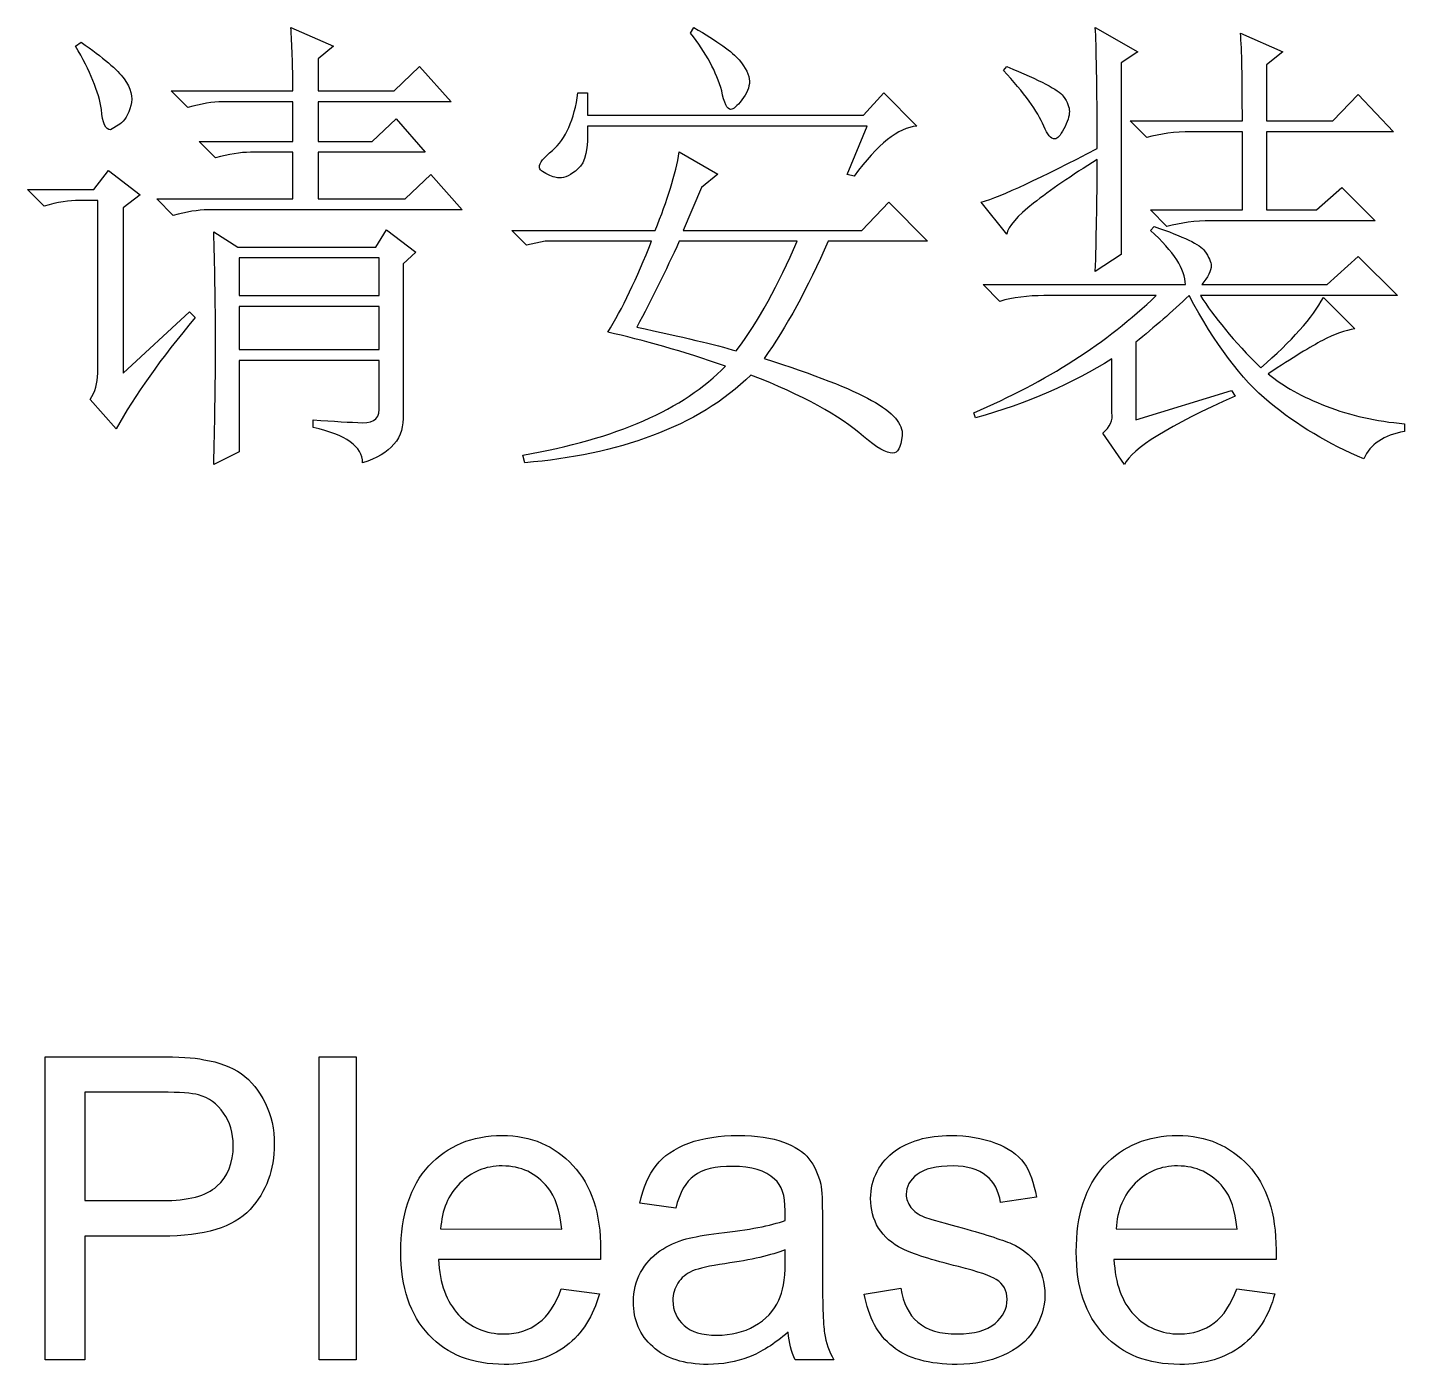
# Model space of a CAD drawing. Extents: x -45 to 645, y -160 to 467.
# Drawn here: x 361.002 to 365.594, y 90.401 to 94.858 of the extents above; entities that cross this region are included whole.
import ezdxf

# ---------------------------------------------------------------- set-up
doc = ezdxf.new("R2010")
doc.units = 0
doc.layers.add('layer 1', color=7, linetype='Continuous')

msp = doc.modelspace()

# ---------------------------------------------------------------- linework, layer by layer
at = {"layer": 'layer 1', "color": 7, "true_color": 0xffffff}
for points, knots in [([(361.4818, 94.6465), (361.4818, 94.6465), (361.5368, 94.5909), (361.5368, 94.5909), (361.5824, 94.6036), (361.6201, 94.61), (361.6531, 94.61), (361.6531, 94.61), (361.8873, 94.61), (361.8873, 94.61), (361.8873, 94.61), (361.8873, 94.4782), (361.8873, 94.4782), (361.8873, 94.4782), (361.5746, 94.4782), (361.5746, 94.4782), (361.5746, 94.4782), (361.6295, 94.4227), (361.6295, 94.4227), (361.6735, 94.4354), (361.7128, 94.4417), (361.7458, 94.4417), (361.7458, 94.4417), (361.8873, 94.4417), (361.8873, 94.4417), (361.8873, 94.4417), (361.8873, 94.2861), (361.8873, 94.2861), (361.8873, 94.2861), (361.4331, 94.2861), (361.4331, 94.2861), (361.4331, 94.2861), (361.4881, 94.2306), (361.4881, 94.2306), (361.5321, 94.2433), (361.5714, 94.2496), (361.6044, 94.2496), (361.6044, 94.2496), (362.4514, 94.2496), (362.4514, 94.2496), (362.4514, 94.2496), (362.3477, 94.3671), (362.3477, 94.3671), (362.3477, 94.3671), (362.2613, 94.2861), (362.2613, 94.2861), (362.2613, 94.2861), (361.9721, 94.2861), (361.9721, 94.2861), (361.9721, 94.2861), (361.9721, 94.4417), (361.9721, 94.4417), (361.9721, 94.4417), (362.3289, 94.4417), (362.3289, 94.4417), (362.3289, 94.4417), (362.2314, 94.5528), (362.2314, 94.5528), (362.2314, 94.5528), (362.1513, 94.4782), (362.1513, 94.4782), (362.1513, 94.4782), (361.9721, 94.4782), (361.9721, 94.4782), (361.9721, 94.4782), (361.9721, 94.61), (361.9721, 94.61), (361.9721, 94.61), (362.4153, 94.61), (362.4153, 94.61), (362.4153, 94.61), (362.31, 94.7275), (362.31, 94.7275), (362.31, 94.7275), (362.2252, 94.6465), (362.2252, 94.6465), (362.2252, 94.6465), (361.9721, 94.6465), (361.9721, 94.6465), (361.9721, 94.6465), (361.9721, 94.7529), (361.9721, 94.7529), (361.9721, 94.7529), (362.0224, 94.7957), (362.0224, 94.7957), (362.0224, 94.7957), (361.881, 94.8576), (361.881, 94.8576), (361.8841, 94.8037), (361.8872, 94.7338), (361.8872, 94.6465), (361.8872, 94.6465), (361.4818, 94.6465), (361.4818, 94.6465)], [0, 0, 0, 0, 0.032258, 0.032258, 0.032258, 0.064516, 0.064516, 0.064516, 0.096774, 0.096774, 0.096774, 0.129032, 0.129032, 0.129032, 0.16129, 0.16129, 0.16129, 0.193548, 0.193548, 0.193548, 0.225806, 0.225806, 0.225806, 0.258065, 0.258065, 0.258065, 0.290323, 0.290323, 0.290323, 0.322581, 0.322581, 0.322581, 0.354839, 0.354839, 0.354839, 0.387097, 0.387097, 0.387097, 0.419355, 0.419355, 0.419355, 0.451613, 0.451613, 0.451613, 0.483871, 0.483871, 0.483871, 0.516129, 0.516129, 0.516129, 0.548387, 0.548387, 0.548387, 0.580645, 0.580645, 0.580645, 0.612903, 0.612903, 0.612903, 0.645161, 0.645161, 0.645161, 0.677419, 0.677419, 0.677419, 0.709677, 0.709677, 0.709677, 0.741935, 0.741935, 0.741935, 0.774194, 0.774194, 0.774194, 0.806452, 0.806452, 0.806452, 0.83871, 0.83871, 0.83871, 0.870968, 0.870968, 0.870968, 0.903226, 0.903226, 0.903226, 0.935484, 0.935484, 0.935484, 0.967742, 0.967742, 0.967742, 1, 1, 1, 1]), ([(363.3175, 94.6465), (363.3254, 94.6052), (363.3363, 94.5846), (363.3473, 94.5846), (363.3568, 94.5846), (363.3678, 94.5957), (363.3851, 94.6163), (363.4008, 94.637), (363.4102, 94.6576), (363.4102, 94.6783), (363.4102, 94.6989), (363.3976, 94.7227), (363.3756, 94.7497), (363.3536, 94.7767), (363.3033, 94.8116), (363.2248, 94.8576), (363.2248, 94.8576), (363.2138, 94.8386), (363.2138, 94.8386), (363.2656, 94.7735), (363.3002, 94.7084), (363.3175, 94.6465)], [0, 0, 0, 0, 0.142857, 0.142857, 0.142857, 0.285714, 0.285714, 0.285714, 0.428571, 0.428571, 0.428571, 0.571429, 0.571429, 0.571429, 0.714286, 0.714286, 0.714286, 0.857143, 0.857143, 0.857143, 1, 1, 1, 1]), ([(364.705, 94.7767), (364.705, 94.7767), (364.5635, 94.8576), (364.5635, 94.8576), (364.5666, 94.8005), (364.5698, 94.6656), (364.5698, 94.4544), (364.3812, 94.356), (364.2523, 94.2957), (364.1832, 94.275), (364.1832, 94.275), (364.268, 94.1687), (364.268, 94.1687), (364.2728, 94.1941), (364.3026, 94.229), (364.3576, 94.2719), (364.4127, 94.3147), (364.4833, 94.3639), (364.5698, 94.4179), (364.5698, 94.2734), (364.5666, 94.148), (364.5635, 94.0448), (364.5635, 94.0448), (364.6499, 94.1004), (364.6499, 94.1004), (364.6499, 94.1004), (364.6499, 94.7402), (364.6499, 94.7402), (364.6499, 94.7402), (364.705, 94.7767), (364.705, 94.7767)], [0, 0, 0, 0, 0.1, 0.1, 0.1, 0.2, 0.2, 0.2, 0.3, 0.3, 0.3, 0.4, 0.4, 0.4, 0.5, 0.5, 0.5, 0.6, 0.6, 0.6, 0.7, 0.7, 0.7, 0.8, 0.8, 0.8, 0.9, 0.9, 0.9, 1, 1, 1, 1]), ([(364.7348, 94.4909), (364.7804, 94.5036), (364.8291, 94.51), (364.8825, 94.51), (364.8825, 94.51), (365.0539, 94.51), (365.0539, 94.51), (365.0539, 94.51), (365.0539, 94.2496), (365.0539, 94.2496), (365.0539, 94.2496), (364.7474, 94.2496), (364.7474, 94.2496), (364.7474, 94.2496), (364.8024, 94.1941), (364.8024, 94.1941), (364.848, 94.2068), (364.8967, 94.2131), (364.9501, 94.2131), (364.9501, 94.2131), (365.497, 94.2131), (365.497, 94.2131), (365.497, 94.2131), (365.3854, 94.3242), (365.3854, 94.3242), (365.3854, 94.3242), (365.3006, 94.2496), (365.3006, 94.2496), (365.3006, 94.2496), (365.134, 94.2496), (365.134, 94.2496), (365.134, 94.2496), (365.134, 94.51), (365.134, 94.51), (365.134, 94.51), (365.5583, 94.51), (365.5583, 94.51), (365.5583, 94.51), (365.4405, 94.6338), (365.4405, 94.6338), (365.4405, 94.6338), (365.3556, 94.5465), (365.3556, 94.5465), (365.3556, 94.5465), (365.134, 94.5465), (365.134, 94.5465), (365.134, 94.5465), (365.134, 94.7338), (365.134, 94.7338), (365.134, 94.7338), (365.189, 94.7767), (365.189, 94.7767), (365.189, 94.7767), (365.0476, 94.8386), (365.0476, 94.8386), (365.0523, 94.7846), (365.0538, 94.6878), (365.0538, 94.5465), (365.0538, 94.5465), (364.6798, 94.5465), (364.6798, 94.5465), (364.6798, 94.5465), (364.7348, 94.4909), (364.7348, 94.4909)], [0, 0, 0, 0, 0.047619, 0.047619, 0.047619, 0.095238, 0.095238, 0.095238, 0.142857, 0.142857, 0.142857, 0.190476, 0.190476, 0.190476, 0.238095, 0.238095, 0.238095, 0.285714, 0.285714, 0.285714, 0.333333, 0.333333, 0.333333, 0.380952, 0.380952, 0.380952, 0.428571, 0.428571, 0.428571, 0.47619, 0.47619, 0.47619, 0.52381, 0.52381, 0.52381, 0.571429, 0.571429, 0.571429, 0.619048, 0.619048, 0.619048, 0.666667, 0.666667, 0.666667, 0.714286, 0.714286, 0.714286, 0.761905, 0.761905, 0.761905, 0.809524, 0.809524, 0.809524, 0.857143, 0.857143, 0.857143, 0.904762, 0.904762, 0.904762, 0.952381, 0.952381, 0.952381, 1, 1, 1, 1]), ([(361.2492, 94.5846), (361.2523, 94.5386), (361.2633, 94.5163), (361.2791, 94.5163), (361.2791, 94.5163), (361.3105, 94.5354), (361.3105, 94.5354), (361.3262, 94.5465), (361.3388, 94.5671), (361.3466, 94.5973), (361.3545, 94.6259), (361.3482, 94.656), (361.3246, 94.6862), (361.3026, 94.7179), (361.2539, 94.7576), (361.1816, 94.8084), (361.1816, 94.8084), (361.1628, 94.7957), (361.1628, 94.7957), (361.2115, 94.7132), (361.2398, 94.6417), (361.2492, 94.5846)], [0, 0, 0, 0, 0.142857, 0.142857, 0.142857, 0.285714, 0.285714, 0.285714, 0.428571, 0.428571, 0.428571, 0.571429, 0.571429, 0.571429, 0.714286, 0.714286, 0.714286, 0.857143, 0.857143, 0.857143, 1, 1, 1, 1]), ([(364.2571, 94.7148), (364.3262, 94.6402), (364.3702, 94.5782), (364.3922, 94.529), (364.4032, 94.5005), (364.4158, 94.4862), (364.4283, 94.4862), (364.4362, 94.4862), (364.4472, 94.4973), (364.4582, 94.5195), (364.4708, 94.5433), (364.4771, 94.5624), (364.4771, 94.5782), (364.4771, 94.5909), (364.4708, 94.6084), (364.4566, 94.629), (364.4409, 94.6497), (364.3796, 94.6814), (364.268, 94.7275), (364.268, 94.7275), (364.2571, 94.7148), (364.2571, 94.7148)], [0, 0, 0, 0, 0.142857, 0.142857, 0.142857, 0.285714, 0.285714, 0.285714, 0.428571, 0.428571, 0.428571, 0.571429, 0.571429, 0.571429, 0.714286, 0.714286, 0.714286, 0.857143, 0.857143, 0.857143, 1, 1, 1, 1]), ([(363.7591, 94.3623), (363.8377, 94.4687), (363.9068, 94.5243), (363.9681, 94.529), (363.9681, 94.529), (363.8581, 94.6402), (363.8581, 94.6402), (363.8581, 94.6402), (363.7906, 94.5655), (363.7906, 94.5655), (363.7906, 94.5655), (362.8696, 94.5655), (362.8696, 94.5655), (362.8696, 94.5655), (362.8696, 94.6402), (362.8696, 94.6402), (362.8696, 94.6402), (362.8382, 94.6402), (362.8382, 94.6402), (362.8256, 94.5497), (362.7973, 94.4862), (362.7533, 94.4481), (362.7235, 94.4243), (362.7093, 94.4052), (362.7093, 94.3925), (362.7093, 94.3846), (362.7187, 94.3766), (362.7376, 94.3671), (362.7549, 94.3592), (362.769, 94.356), (362.7769, 94.356), (362.7941, 94.356), (362.8146, 94.3655), (362.8382, 94.3862), (362.8633, 94.4068), (362.8727, 94.4544), (362.8696, 94.529), (362.8696, 94.529), (363.8031, 94.529), (363.8031, 94.529), (363.8031, 94.529), (363.7355, 94.3671), (363.7355, 94.3671), (363.7355, 94.3671), (363.7591, 94.3623), (363.7591, 94.3623)], [0, 0, 0, 0, 0.066667, 0.066667, 0.066667, 0.133333, 0.133333, 0.133333, 0.2, 0.2, 0.2, 0.266667, 0.266667, 0.266667, 0.333333, 0.333333, 0.333333, 0.4, 0.4, 0.4, 0.466667, 0.466667, 0.466667, 0.533333, 0.533333, 0.533333, 0.6, 0.6, 0.6, 0.666667, 0.666667, 0.666667, 0.733333, 0.733333, 0.733333, 0.8, 0.8, 0.8, 0.866667, 0.866667, 0.866667, 0.933333, 0.933333, 0.933333, 1, 1, 1, 1]), ([(363.0959, 94.1814), (363.0959, 94.1814), (362.6181, 94.1814), (362.6181, 94.1814), (362.6181, 94.1814), (362.6669, 94.1322), (362.6669, 94.1322), (362.6669, 94.1322), (362.7282, 94.1449), (362.7282, 94.1449), (362.7282, 94.1449), (363.0833, 94.1449), (363.0833, 94.1449), (363.0346, 94.021), (362.9859, 93.9194), (362.9372, 93.8416), (363.055, 93.8162), (363.187, 93.7781), (363.3301, 93.7289), (363.1902, 93.5845), (362.9655, 93.486), (362.6543, 93.4321), (362.6543, 93.4321), (362.6606, 93.4067), (362.6606, 93.4067), (362.8162, 93.4194), (362.9576, 93.4495), (363.0865, 93.4972), (363.2153, 93.5448), (363.3253, 93.6115), (363.4149, 93.6988), (363.5878, 93.6321), (363.7119, 93.5638), (363.7905, 93.494), (363.8346, 93.4559), (363.8675, 93.4384), (363.888, 93.4384), (363.9053, 93.4384), (363.9147, 93.4575), (363.9194, 93.4972), (363.9226, 93.5353), (363.8895, 93.5749), (363.8172, 93.6146), (363.7466, 93.6543), (363.6271, 93.7004), (363.4589, 93.7543), (363.5328, 93.8575), (363.6035, 93.9877), (363.6727, 94.1449), (363.6727, 94.1449), (364.0043, 94.1449), (364.0043, 94.1449), (364.0043, 94.1449), (363.8754, 94.275), (363.8754, 94.275), (363.8754, 94.275), (363.7843, 94.1814), (363.7843, 94.1814), (363.7843, 94.1814), (363.1886, 94.1814), (363.1886, 94.1814), (363.1886, 94.1814), (363.2499, 94.3242), (363.2499, 94.3242), (363.2499, 94.3242), (363.3049, 94.3687), (363.3049, 94.3687), (363.3049, 94.3687), (363.176, 94.4433), (363.176, 94.4433), (363.1635, 94.3687), (363.1368, 94.2814), (363.0959, 94.1814)], [0, 0, 0, 0, 0.041667, 0.041667, 0.041667, 0.083333, 0.083333, 0.083333, 0.125, 0.125, 0.125, 0.166667, 0.166667, 0.166667, 0.208333, 0.208333, 0.208333, 0.25, 0.25, 0.25, 0.291667, 0.291667, 0.291667, 0.333333, 0.333333, 0.333333, 0.375, 0.375, 0.375, 0.416667, 0.416667, 0.416667, 0.458333, 0.458333, 0.458333, 0.5, 0.5, 0.5, 0.541667, 0.541667, 0.541667, 0.583333, 0.583333, 0.583333, 0.625, 0.625, 0.625, 0.666667, 0.666667, 0.666667, 0.708333, 0.708333, 0.708333, 0.75, 0.75, 0.75, 0.791667, 0.791667, 0.791667, 0.833333, 0.833333, 0.833333, 0.875, 0.875, 0.875, 0.916667, 0.916667, 0.916667, 0.958333, 0.958333, 0.958333, 1, 1, 1, 1]), ([(361.0575, 94.2623), (361.1031, 94.275), (361.1423, 94.2814), (361.1753, 94.2814), (361.1753, 94.2814), (361.2367, 94.2814), (361.2367, 94.2814), (361.2367, 94.2814), (361.2367, 93.7051), (361.2367, 93.7051), (361.2367, 93.6718), (361.2272, 93.6432), (361.2115, 93.6178), (361.2115, 93.6178), (361.2979, 93.5194), (361.2979, 93.5194), (361.3592, 93.6305), (361.4472, 93.7543), (361.5619, 93.8909), (361.5619, 93.8909), (361.5431, 93.9099), (361.5431, 93.9099), (361.5431, 93.9099), (361.3215, 93.7051), (361.3215, 93.7051), (361.3215, 93.7051), (361.3215, 94.256), (361.3215, 94.256), (361.3215, 94.256), (361.3781, 94.3004), (361.3781, 94.3004), (361.3781, 94.3004), (361.2728, 94.3814), (361.2728, 94.3814), (361.2728, 94.3814), (361.2241, 94.3179), (361.2241, 94.3179), (361.2241, 94.3179), (361.0025, 94.3179), (361.0025, 94.3179), (361.0025, 94.3179), (361.0575, 94.2623), (361.0575, 94.2623)], [0, 0, 0, 0, 0.071429, 0.071429, 0.071429, 0.142857, 0.142857, 0.142857, 0.214286, 0.214286, 0.214286, 0.285714, 0.285714, 0.285714, 0.357143, 0.357143, 0.357143, 0.428571, 0.428571, 0.428571, 0.5, 0.5, 0.5, 0.571429, 0.571429, 0.571429, 0.642857, 0.642857, 0.642857, 0.714286, 0.714286, 0.714286, 0.785714, 0.785714, 0.785714, 0.857143, 0.857143, 0.857143, 0.928571, 0.928571, 0.928571, 1, 1, 1, 1]), ([(361.6295, 93.8035), (361.6295, 93.6591), (361.6264, 93.5241), (361.6232, 93.4003), (361.6232, 93.4003), (361.7081, 93.4432), (361.7081, 93.4432), (361.7081, 93.4432), (361.7081, 93.748), (361.7081, 93.748), (361.7081, 93.748), (362.1749, 93.748), (362.1749, 93.748), (362.1749, 93.748), (362.1749, 93.5988), (362.1749, 93.5988), (362.1796, 93.5575), (362.1607, 93.5384), (362.1198, 93.54), (362.079, 93.5416), (362.024, 93.5448), (361.9548, 93.5495), (361.9548, 93.5495), (361.9549, 93.5241), (361.9549, 93.5241), (362.0648, 93.5003), (362.1198, 93.4606), (362.1198, 93.4067), (362.2142, 93.4352), (362.2597, 93.4892), (362.255, 93.5686), (362.255, 93.5686), (362.255, 94.0702), (362.255, 94.0702), (362.255, 94.0702), (362.2975, 94.1083), (362.2975, 94.1083), (362.2975, 94.1083), (362.2, 94.183), (362.2, 94.183), (362.2, 94.183), (362.1639, 94.1258), (362.1639, 94.1258), (362.1639, 94.1258), (361.7034, 94.1258), (361.7034, 94.1258), (361.7034, 94.1258), (361.6233, 94.1766), (361.6233, 94.1766), (361.6264, 94.0734), (361.6295, 93.948), (361.6295, 93.8035)], [0, 0, 0, 0, 0.058824, 0.058824, 0.058824, 0.117647, 0.117647, 0.117647, 0.176471, 0.176471, 0.176471, 0.235294, 0.235294, 0.235294, 0.294118, 0.294118, 0.294118, 0.352941, 0.352941, 0.352941, 0.411765, 0.411765, 0.411765, 0.470588, 0.470588, 0.470588, 0.529412, 0.529412, 0.529412, 0.588235, 0.588235, 0.588235, 0.647059, 0.647059, 0.647059, 0.705882, 0.705882, 0.705882, 0.764706, 0.764706, 0.764706, 0.823529, 0.823529, 0.823529, 0.882353, 0.882353, 0.882353, 0.941176, 0.941176, 0.941176, 1, 1, 1, 1]), ([(364.1895, 94.0004), (364.1895, 94.0004), (364.2445, 93.9448), (364.2445, 93.9448), (364.2885, 93.9575), (364.3388, 93.9639), (364.3922, 93.9639), (364.3922, 93.9639), (364.7663, 93.9639), (364.7663, 93.9639), (364.6028, 93.8067), (364.4001, 93.6765), (364.158, 93.5734), (364.158, 93.5734), (364.1644, 93.5559), (364.1644, 93.5559), (364.3357, 93.6051), (364.4881, 93.6702), (364.6185, 93.7527), (364.6185, 93.7527), (364.6185, 93.5734), (364.6185, 93.5734), (364.6232, 93.5495), (364.6122, 93.5257), (364.5886, 93.5051), (364.5886, 93.5051), (364.661, 93.4003), (364.661, 93.4003), (364.6861, 93.4543), (364.8087, 93.5305), (365.0302, 93.6289), (365.0302, 93.6289), (365.0177, 93.648), (365.0177, 93.648), (365.0177, 93.648), (364.6987, 93.5495), (364.6987, 93.5495), (364.6987, 93.5495), (364.6987, 93.8083), (364.6987, 93.8083), (364.76, 93.8591), (364.8197, 93.9099), (364.8762, 93.9639), (364.9627, 93.8035), (365.0507, 93.6845), (365.1434, 93.6083), (365.2362, 93.5321), (365.3414, 93.4686), (365.4593, 93.4194), (365.4798, 93.4686), (365.5253, 93.4987), (365.5944, 93.5114), (365.5944, 93.5114), (365.5945, 93.5368), (365.5945, 93.5368), (365.5002, 93.5448), (365.4137, 93.5638), (365.3336, 93.5956), (365.2534, 93.6257), (365.189, 93.6623), (365.1403, 93.7035), (365.222, 93.7575), (365.2833, 93.794), (365.321, 93.8147), (365.3603, 93.8353), (365.3964, 93.848), (365.4294, 93.8528), (365.4294, 93.8528), (365.3242, 93.9575), (365.3242, 93.9575), (365.288, 93.8909), (365.2188, 93.8131), (365.1151, 93.7226), (365.0256, 93.8131), (364.958, 93.894), (364.914, 93.9639), (364.914, 93.9639), (365.5709, 93.9639), (365.5709, 93.9639), (365.5709, 93.9639), (365.4405, 94.0941), (365.4405, 94.0941), (365.4405, 94.0941), (365.3367, 94.0004), (365.3367, 94.0004), (365.3367, 94.0004), (364.9187, 94.0004), (364.9187, 94.0004), (364.9391, 94.0258), (364.9501, 94.0464), (364.9501, 94.0639), (364.9501, 94.075), (364.9422, 94.0925), (364.9281, 94.1131), (364.914, 94.1337), (364.8574, 94.1607), (364.7599, 94.1941), (364.7599, 94.1941), (364.7474, 94.1814), (364.7474, 94.1814), (364.826, 94.1099), (364.8637, 94.0512), (364.8637, 94.0004), (364.8637, 94.0004), (364.1895, 94.0004), (364.1895, 94.0004)], [0, 0, 0, 0, 0.028571, 0.028571, 0.028571, 0.057143, 0.057143, 0.057143, 0.085714, 0.085714, 0.085714, 0.114286, 0.114286, 0.114286, 0.142857, 0.142857, 0.142857, 0.171429, 0.171429, 0.171429, 0.2, 0.2, 0.2, 0.228571, 0.228571, 0.228571, 0.257143, 0.257143, 0.257143, 0.285714, 0.285714, 0.285714, 0.314286, 0.314286, 0.314286, 0.342857, 0.342857, 0.342857, 0.371429, 0.371429, 0.371429, 0.4, 0.4, 0.4, 0.428571, 0.428571, 0.428571, 0.457143, 0.457143, 0.457143, 0.485714, 0.485714, 0.485714, 0.514286, 0.514286, 0.514286, 0.542857, 0.542857, 0.542857, 0.571429, 0.571429, 0.571429, 0.6, 0.6, 0.6, 0.628571, 0.628571, 0.628571, 0.657143, 0.657143, 0.657143, 0.685714, 0.685714, 0.685714, 0.714286, 0.714286, 0.714286, 0.742857, 0.742857, 0.742857, 0.771429, 0.771429, 0.771429, 0.8, 0.8, 0.8, 0.828571, 0.828571, 0.828571, 0.857143, 0.857143, 0.857143, 0.885714, 0.885714, 0.885714, 0.914286, 0.914286, 0.914286, 0.942857, 0.942857, 0.942857, 0.971429, 0.971429, 0.971429, 1, 1, 1, 1]), ([(363.5689, 94.1449), (363.5077, 94.0004), (363.4401, 93.8782), (363.3662, 93.7797), (363.2971, 93.8004), (363.187, 93.8258), (363.0346, 93.8591), (363.0833, 93.9512), (363.1305, 94.0464), (363.176, 94.1449), (363.176, 94.1449), (363.5689, 94.1449), (363.5689, 94.1449)], [0, 0, 0, 0, 0.25, 0.25, 0.25, 0.5, 0.5, 0.5, 0.75, 0.75, 0.75, 1, 1, 1, 1]), ([(362.1749, 94.0893), (362.1749, 94.0893), (362.1749, 93.9639), (362.1749, 93.9639), (362.1749, 93.9639), (361.7081, 93.9639), (361.7081, 93.9639), (361.7081, 93.9639), (361.7081, 94.0893), (361.7081, 94.0893), (361.7081, 94.0893), (362.1749, 94.0893), (362.1749, 94.0893)], [0, 0, 0, 0, 0.25, 0.25, 0.25, 0.5, 0.5, 0.5, 0.75, 0.75, 0.75, 1, 1, 1, 1]), ([(362.1749, 93.9274), (362.1749, 93.9274), (362.1749, 93.7845), (362.1749, 93.7845), (362.1749, 93.7845), (361.7081, 93.7845), (361.7081, 93.7845), (361.7081, 93.7845), (361.7081, 93.9274), (361.7081, 93.9274), (361.7081, 93.9274), (362.1749, 93.9274), (362.1749, 93.9274)], [0, 0, 0, 0, 0.25, 0.25, 0.25, 0.5, 0.5, 0.5, 0.75, 0.75, 0.75, 1, 1, 1, 1]), ([(361.194, 90.4161), (361.194, 90.4161), (361.194, 90.8282), (361.194, 90.8282), (361.194, 90.8282), (361.4511, 90.8282), (361.4511, 90.8282), (361.5922, 90.8282), (361.6899, 90.8578), (361.7444, 90.9171), (361.7989, 90.9764), (361.8254, 91.0497), (361.8254, 91.1344), (361.8255, 91.1853), (361.8157, 91.2303), (361.7947, 91.2727), (361.7752, 91.3136), (361.7486, 91.346), (361.7151, 91.37), (361.6816, 91.3926), (361.641, 91.4081), (361.5908, 91.4166), (361.5559, 91.4237), (361.5055, 91.4265), (361.4385, 91.4265), (361.4385, 91.4265), (361.0613, 91.4266), (361.0613, 91.4266), (361.0613, 91.4266), (361.0613, 90.4161), (361.0613, 90.4161), (361.0613, 90.4161), (361.194, 90.4161), (361.194, 90.4161)], [0, 0, 0, 0, 0.090909, 0.090909, 0.090909, 0.181818, 0.181818, 0.181818, 0.272727, 0.272727, 0.272727, 0.363636, 0.363636, 0.363636, 0.454545, 0.454545, 0.454545, 0.545455, 0.545455, 0.545455, 0.636364, 0.636364, 0.636364, 0.727273, 0.727273, 0.727273, 0.818182, 0.818182, 0.818182, 0.909091, 0.909091, 0.909091, 1, 1, 1, 1]), ([(362.098, 90.4161), (362.098, 90.4161), (362.098, 91.4266), (362.098, 91.4266), (362.098, 91.4266), (361.9751, 91.4266), (361.9751, 91.4266), (361.9751, 91.4266), (361.9751, 90.4161), (361.9751, 90.4161), (361.9751, 90.4161), (362.098, 90.4161), (362.098, 90.4161)], [0, 0, 0, 0, 0.25, 0.25, 0.25, 0.5, 0.5, 0.5, 0.75, 0.75, 0.75, 1, 1, 1, 1]), ([(361.194, 91.308), (361.194, 91.308), (361.4497, 91.308), (361.4497, 91.308), (361.5098, 91.308), (361.5516, 91.3051), (361.5726, 91.2995), (361.6075, 91.2896), (361.6354, 91.2698), (361.6564, 91.2388), (361.6774, 91.2092), (361.6885, 91.1725), (361.6885, 91.1301), (361.6886, 91.0723), (361.6704, 91.0271), (361.6341, 90.9947), (361.5992, 90.9622), (361.5377, 90.9467), (361.4525, 90.9467), (361.4525, 90.9467), (361.194, 90.9467), (361.194, 90.9467), (361.194, 90.9467), (361.194, 91.308), (361.194, 91.308)], [0, 0, 0, 0, 0.125, 0.125, 0.125, 0.25, 0.25, 0.25, 0.375, 0.375, 0.375, 0.5, 0.5, 0.5, 0.625, 0.625, 0.625, 0.75, 0.75, 0.75, 0.875, 0.875, 0.875, 1, 1, 1, 1]), ([(362.707, 90.5389), (362.6749, 90.5149), (362.6371, 90.5022), (362.5924, 90.5022), (362.531, 90.5022), (362.4807, 90.5234), (362.4402, 90.5657), (362.3997, 90.6095), (362.3773, 90.6701), (362.3731, 90.7505), (362.3731, 90.7505), (362.9138, 90.7506), (362.9138, 90.7506), (362.9138, 90.7647), (362.9137, 90.7759), (362.9137, 90.783), (362.9138, 90.9044), (362.883, 90.9975), (362.8215, 91.0638), (362.7601, 91.1302), (362.6818, 91.164), (362.5855, 91.164), (362.4849, 91.164), (362.4039, 91.1301), (362.341, 91.0624), (362.2782, 90.9948), (362.2474, 90.8987), (362.2474, 90.7759), (362.2474, 90.6574), (362.2781, 90.5657), (362.341, 90.4994), (362.4025, 90.4331), (362.4863, 90.4006), (362.5924, 90.4006), (362.6763, 90.4006), (362.7447, 90.4218), (362.7992, 90.4627), (362.8523, 90.5036), (362.89, 90.5615), (362.9095, 90.6362), (362.9095, 90.6362), (362.7824, 90.6532), (362.7824, 90.6532), (362.7643, 90.6011), (362.7391, 90.5629), (362.707, 90.5389)], [0, 0, 0, 0, 0.066667, 0.066667, 0.066667, 0.133333, 0.133333, 0.133333, 0.2, 0.2, 0.2, 0.266667, 0.266667, 0.266667, 0.333333, 0.333333, 0.333333, 0.4, 0.4, 0.4, 0.466667, 0.466667, 0.466667, 0.533333, 0.533333, 0.533333, 0.6, 0.6, 0.6, 0.666667, 0.666667, 0.666667, 0.733333, 0.733333, 0.733333, 0.8, 0.8, 0.8, 0.866667, 0.866667, 0.866667, 0.933333, 0.933333, 0.933333, 1, 1, 1, 1]), ([(363.5625, 90.4161), (363.5625, 90.4161), (363.691, 90.4161), (363.691, 90.4161), (363.6756, 90.4444), (363.6658, 90.474), (363.6602, 90.505), (363.6561, 90.5347), (363.6533, 90.608), (363.6533, 90.7223), (363.6533, 90.7223), (363.6533, 90.8875), (363.6533, 90.8875), (363.6533, 90.9425), (363.6519, 90.9806), (363.6477, 91.0017), (363.6393, 91.0356), (363.6267, 91.0638), (363.6085, 91.0864), (363.5904, 91.1091), (363.5625, 91.1273), (363.5233, 91.1414), (363.4843, 91.157), (363.4339, 91.164), (363.3725, 91.164), (363.3096, 91.164), (363.2551, 91.1555), (363.2076, 91.1386), (363.1602, 91.1203), (363.1238, 91.0963), (363.0987, 91.0638), (363.0735, 91.0329), (363.0554, 90.9904), (363.0442, 90.9382), (363.0442, 90.9382), (363.1643, 90.9213), (363.1643, 90.9213), (363.1769, 90.9735), (363.1979, 91.0102), (363.2258, 91.0299), (363.2537, 91.0511), (363.2956, 91.061), (363.3543, 91.061), (363.4158, 91.061), (363.4633, 91.0469), (363.494, 91.0187), (363.5178, 90.9989), (363.5289, 90.9636), (363.5289, 90.9128), (363.529, 90.9086), (363.5289, 90.8973), (363.5289, 90.8804), (363.4814, 90.8635), (363.4088, 90.8493), (363.3082, 90.838), (363.2607, 90.8324), (363.2244, 90.8253), (363.1992, 90.8197), (363.1672, 90.8098), (363.1378, 90.7971), (363.1112, 90.7788), (363.0847, 90.7605), (363.0637, 90.7364), (363.047, 90.7068), (363.0316, 90.6786), (363.0232, 90.6447), (363.0232, 90.6094), (363.0232, 90.5488), (363.0442, 90.498), (363.0875, 90.4599), (363.1308, 90.4204), (363.1923, 90.4006), (363.2719, 90.4006), (363.3194, 90.4006), (363.3655, 90.4091), (363.4074, 90.4246), (363.4493, 90.4415), (363.4926, 90.4683), (363.5387, 90.5078), (363.5429, 90.4726), (363.5499, 90.4429), (363.5625, 90.4161)], [0, 0, 0, 0, 0.037037, 0.037037, 0.037037, 0.074074, 0.074074, 0.074074, 0.111111, 0.111111, 0.111111, 0.148148, 0.148148, 0.148148, 0.185185, 0.185185, 0.185185, 0.222222, 0.222222, 0.222222, 0.259259, 0.259259, 0.259259, 0.296296, 0.296296, 0.296296, 0.333333, 0.333333, 0.333333, 0.37037, 0.37037, 0.37037, 0.407407, 0.407407, 0.407407, 0.444444, 0.444444, 0.444444, 0.481481, 0.481481, 0.481481, 0.518519, 0.518519, 0.518519, 0.555556, 0.555556, 0.555556, 0.592593, 0.592593, 0.592593, 0.62963, 0.62963, 0.62963, 0.666667, 0.666667, 0.666667, 0.703704, 0.703704, 0.703704, 0.740741, 0.740741, 0.740741, 0.777778, 0.777778, 0.777778, 0.814815, 0.814815, 0.814815, 0.851852, 0.851852, 0.851852, 0.888889, 0.888889, 0.888889, 0.925926, 0.925926, 0.925926, 0.962963, 0.962963, 0.962963, 1, 1, 1, 1]), ([(363.8881, 90.4599), (363.9371, 90.4204), (364.0083, 90.4006), (364.1033, 90.4006), (364.1605, 90.4006), (364.2108, 90.4105), (364.2555, 90.4302), (364.3016, 90.45), (364.3351, 90.4782), (364.3589, 90.5149), (364.3826, 90.5516), (364.3952, 90.5897), (364.3952, 90.632), (364.3952, 90.6744), (364.3854, 90.7096), (364.3659, 90.7378), (364.3463, 90.7662), (364.3184, 90.7872), (364.2849, 90.8028), (364.2499, 90.817), (364.1899, 90.8366), (364.1033, 90.8606), (364.0432, 90.8762), (364.0069, 90.8874), (363.9943, 90.8917), (363.9734, 90.9002), (363.958, 90.9114), (363.9482, 90.9241), (363.9384, 90.9383), (363.9328, 90.9523), (363.9328, 90.9679), (363.9328, 90.9933), (363.9454, 91.0158), (363.9691, 91.0342), (363.9929, 91.0526), (364.0334, 91.0624), (364.0893, 91.0624), (364.1368, 91.0624), (364.1731, 91.0511), (364.1996, 91.0299), (364.2262, 91.0088), (364.2415, 90.9791), (364.2471, 90.941), (364.2471, 90.941), (364.3673, 90.958), (364.3673, 90.958), (364.3589, 91.006), (364.3449, 91.0441), (364.3254, 91.0723), (364.3045, 91.1005), (364.2723, 91.1231), (364.2304, 91.1386), (364.1871, 91.1556), (364.1368, 91.164), (364.0809, 91.164), (364.0432, 91.164), (364.0069, 91.1598), (363.9747, 91.1499), (363.9412, 91.14), (363.9161, 91.1273), (363.8965, 91.1132), (363.8714, 91.0949), (363.8504, 91.0723), (363.8364, 91.0441), (363.8211, 91.0159), (363.8141, 90.9862), (363.8141, 90.9537), (363.8141, 90.9186), (363.8225, 90.8846), (363.8406, 90.855), (363.8588, 90.8268), (363.8853, 90.8028), (363.9203, 90.7858), (363.9552, 90.7689), (364.0166, 90.7491), (364.1074, 90.7266), (364.1731, 90.7097), (364.215, 90.6955), (364.2332, 90.6842), (364.2569, 90.6687), (364.2695, 90.6461), (364.2695, 90.6179), (364.2695, 90.5869), (364.2555, 90.56), (364.229, 90.5375), (364.2011, 90.5135), (364.1591, 90.5022), (364.1033, 90.5022), (364.046, 90.5022), (364.0027, 90.5149), (363.9719, 90.5417), (363.9412, 90.5671), (363.9216, 90.6052), (363.9147, 90.6546), (363.9147, 90.6546), (363.7931, 90.6349), (363.7931, 90.6349), (363.8071, 90.5573), (363.8378, 90.4994), (363.8881, 90.4599)], [0, 0, 0, 0, 0.030303, 0.030303, 0.030303, 0.060606, 0.060606, 0.060606, 0.090909, 0.090909, 0.090909, 0.121212, 0.121212, 0.121212, 0.151515, 0.151515, 0.151515, 0.181818, 0.181818, 0.181818, 0.212121, 0.212121, 0.212121, 0.242424, 0.242424, 0.242424, 0.272727, 0.272727, 0.272727, 0.30303, 0.30303, 0.30303, 0.333333, 0.333333, 0.333333, 0.363636, 0.363636, 0.363636, 0.393939, 0.393939, 0.393939, 0.424242, 0.424242, 0.424242, 0.454545, 0.454545, 0.454545, 0.484848, 0.484848, 0.484848, 0.515152, 0.515152, 0.515152, 0.545455, 0.545455, 0.545455, 0.575758, 0.575758, 0.575758, 0.606061, 0.606061, 0.606061, 0.636364, 0.636364, 0.636364, 0.666667, 0.666667, 0.666667, 0.69697, 0.69697, 0.69697, 0.727273, 0.727273, 0.727273, 0.757576, 0.757576, 0.757576, 0.787879, 0.787879, 0.787879, 0.818182, 0.818182, 0.818182, 0.848485, 0.848485, 0.848485, 0.878788, 0.878788, 0.878788, 0.909091, 0.909091, 0.909091, 0.939394, 0.939394, 0.939394, 0.969697, 0.969697, 0.969697, 1, 1, 1, 1]), ([(364.9595, 90.5389), (364.9274, 90.5149), (364.8896, 90.5022), (364.8449, 90.5022), (364.7835, 90.5022), (364.7332, 90.5234), (364.6926, 90.5657), (364.6522, 90.6095), (364.6298, 90.6701), (364.6256, 90.7505), (364.6256, 90.7505), (365.1662, 90.7506), (365.1662, 90.7506), (365.1662, 90.7647), (365.1662, 90.7759), (365.1662, 90.783), (365.1662, 90.9044), (365.1355, 90.9975), (365.074, 91.0638), (365.0126, 91.1302), (364.9343, 91.164), (364.8379, 91.164), (364.7373, 91.164), (364.6563, 91.1301), (364.5935, 91.0624), (364.5306, 90.9948), (364.4999, 90.8987), (364.4999, 90.7759), (364.4999, 90.6574), (364.5306, 90.5657), (364.5935, 90.4994), (364.6549, 90.4331), (364.7387, 90.4006), (364.8449, 90.4006), (364.9287, 90.4006), (364.9972, 90.4218), (365.0517, 90.4627), (365.1048, 90.5036), (365.1425, 90.5615), (365.162, 90.6362), (365.162, 90.6362), (365.0349, 90.6532), (365.0349, 90.6532), (365.0167, 90.6011), (364.9916, 90.5629), (364.9595, 90.5389)], [0, 0, 0, 0, 0.066667, 0.066667, 0.066667, 0.133333, 0.133333, 0.133333, 0.2, 0.2, 0.2, 0.266667, 0.266667, 0.266667, 0.333333, 0.333333, 0.333333, 0.4, 0.4, 0.4, 0.466667, 0.466667, 0.466667, 0.533333, 0.533333, 0.533333, 0.6, 0.6, 0.6, 0.666667, 0.666667, 0.666667, 0.733333, 0.733333, 0.733333, 0.8, 0.8, 0.8, 0.866667, 0.866667, 0.866667, 0.933333, 0.933333, 0.933333, 1, 1, 1, 1]), ([(362.4444, 91.0046), (362.4821, 91.0427), (362.5296, 91.0624), (362.5855, 91.0624), (362.6483, 91.0624), (362.6986, 91.0384), (362.7377, 90.9904), (362.7629, 90.9594), (362.7782, 90.9142), (362.7838, 90.8521), (362.7838, 90.8521), (362.3801, 90.8522), (362.3801, 90.8522), (362.3843, 90.9157), (362.4053, 90.9664), (362.4444, 91.0046)], [0, 0, 0, 0, 0.2, 0.2, 0.2, 0.4, 0.4, 0.4, 0.6, 0.6, 0.6, 0.8, 0.8, 0.8, 1, 1, 1, 1]), ([(364.6969, 91.0046), (364.7346, 91.0427), (364.782, 91.0624), (364.8379, 91.0624), (364.9008, 91.0624), (364.9511, 91.0384), (364.9902, 90.9904), (365.0154, 90.9594), (365.0307, 90.9142), (365.0363, 90.8521), (365.0363, 90.8521), (364.6326, 90.8522), (364.6326, 90.8522), (364.6368, 90.9157), (364.6577, 90.9664), (364.6969, 91.0046)], [0, 0, 0, 0, 0.2, 0.2, 0.2, 0.4, 0.4, 0.4, 0.6, 0.6, 0.6, 0.8, 0.8, 0.8, 1, 1, 1, 1]), ([(363.529, 90.7379), (363.529, 90.6828), (363.5219, 90.6419), (363.508, 90.6151), (363.4912, 90.5784), (363.4647, 90.5502), (363.4269, 90.529), (363.3907, 90.5079), (363.3487, 90.498), (363.3012, 90.498), (363.2523, 90.498), (363.216, 90.5092), (363.1923, 90.5304), (363.1672, 90.553), (363.1545, 90.5798), (363.1545, 90.6137), (363.1546, 90.6349), (363.1601, 90.6546), (363.1713, 90.6715), (363.1825, 90.69), (363.1992, 90.7026), (363.2202, 90.7124), (363.2412, 90.7209), (363.2775, 90.7294), (363.3278, 90.7364), (363.4172, 90.7492), (363.4842, 90.7647), (363.5289, 90.783), (363.5289, 90.783), (363.529, 90.7379), (363.529, 90.7379)], [0, 0, 0, 0, 0.1, 0.1, 0.1, 0.2, 0.2, 0.2, 0.3, 0.3, 0.3, 0.4, 0.4, 0.4, 0.5, 0.5, 0.5, 0.6, 0.6, 0.6, 0.7, 0.7, 0.7, 0.8, 0.8, 0.8, 0.9, 0.9, 0.9, 1, 1, 1, 1])]:
    msp.add_open_spline(points, degree=3, knots=knots, dxfattribs=at)

doc.saveas('drawing.dxf')
